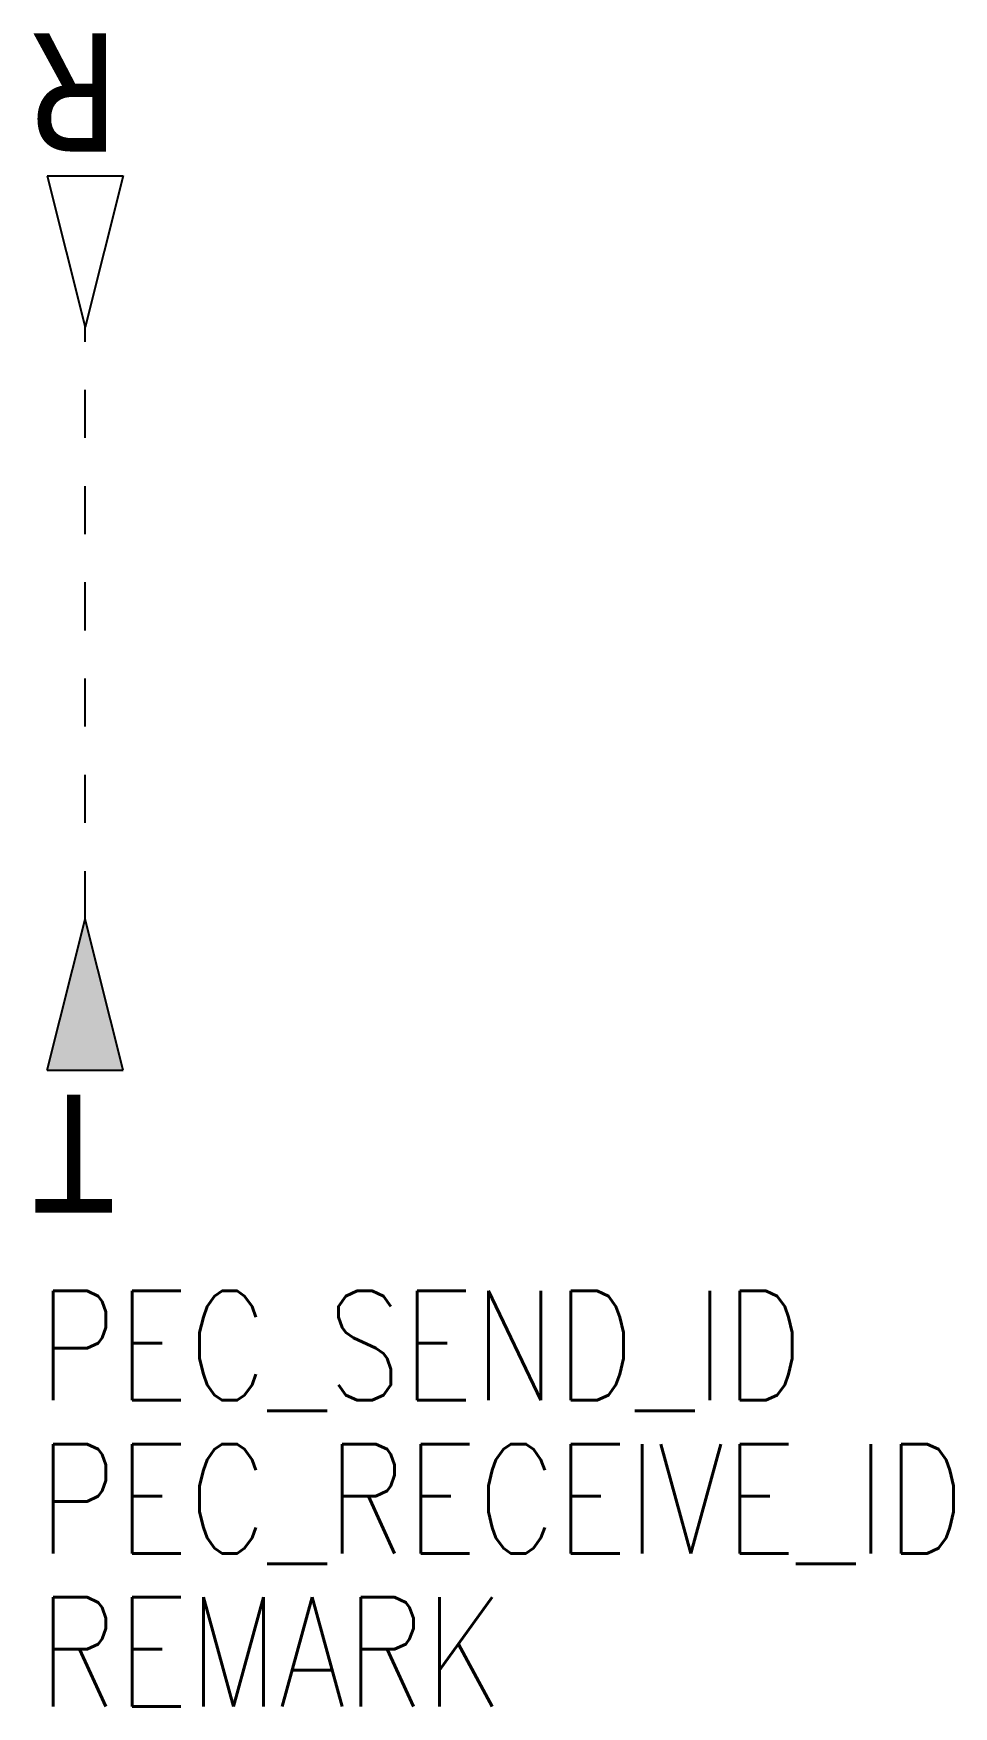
# Model space of a CAD drawing. Header units: millimetres. Extents: x -118 to 1984, y -2400 to 1425.
import ezdxf

# ---------------------------------------------------------------- set-up
doc = ezdxf.new("R2010")
doc.units = ezdxf.units.MM
doc.header["$LTSCALE"] = 50
doc.linetypes.add('VI-DASHED', pattern=[4.4, 2.2, -2.2])
for name, color, linetype in [('LG_PEC', 7, 'CONTINUOUS'), ('LG_TEXT_PEC_id', 7, 'CONTINUOUS'), ('LG_TEXT_PEC_remark', 7, 'CONTINUOUS')]:
    doc.layers.add(name, color=color, linetype=linetype)
doc.styles.add('ROMANS', font='romans.shx', dxfattribs={"width": 0.8})
doc.styles.get("Standard").update_dxf_attribs({"font": 'monotxt.shx', "width": 0.857143, "bigfont": 'bigfont.shx'})

msp = doc.modelspace()

# ---------------------------------------------------------------- hatches: boundary and pattern name
at = {"layer": 'LG_PEC'}
msp.add_hatch(color=256, dxfattribs=at).paths.add_polyline_path([(-86.8, -945.6), (86.8, -945.6), (0, -600)])

# ---------------------------------------------------------------- linework, layer by layer
at = {"layer": 'LG_PEC', "lineweight": -3}
for p, q in [((-86.8, 1099.2), (86.8, 1099.2)), ((-86.8, 1099.2), (0, 753.6)), ((86.8, 1099.2), (0, 753.6)), ((-86.8, -945.6), (0, -600)), ((86.8, -945.6), (0, -600)), ((-86.8, -945.6), (86.8, -945.6))]:
    msp.add_line(p, q, dxfattribs=at)
at = {"layer": 'LG_PEC', "linetype": 'VI-DASHED', "lineweight": -3}
msp.add_line((0, -600), (0, 753.6), dxfattribs=at)

# ---------------------------------------------------------------- texts
at = {"layer": 'LG_PEC', "width": 0.857143}
for s, p in [('R', (73.6, 1424.7)), ('T', (73.6, -1001.1))]:
    msp.add_text(s, height=270, rotation=180, dxfattribs=at).set_placement(p)
at = {"layer": 'LG_TEXT_PEC_id', "style": 'ROMANS', "width": 0.8}
for tag, p in [('PEC_SEND_ID', (-107.2, -1700)), ('PEC_RECEIVE_ID', (-107.2, -2050))]:
    msp.add_attdef(tag, p, 'AAAA.ZZ.SS.???', height=250, dxfattribs=at)
at = {"layer": 'LG_TEXT_PEC_remark', "style": 'ROMANS', "width": 0.8}
msp.add_attdef('REMARK', (-107.2, -2400), '', height=250, dxfattribs=at)

doc.saveas('drawing.dxf')
